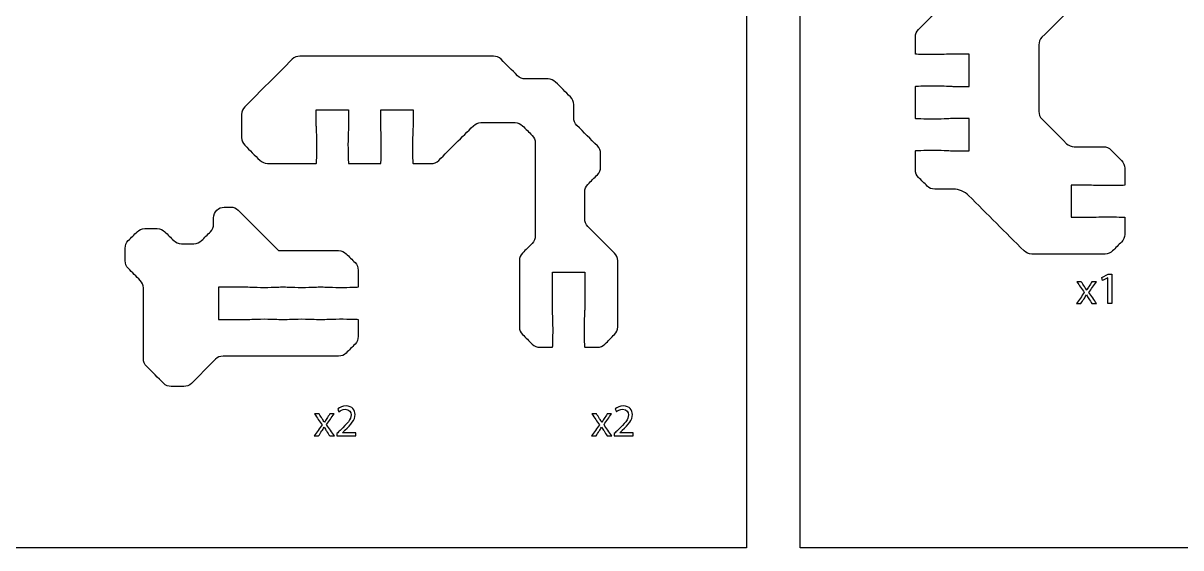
# Model space of a CAD drawing. Extents: x 0 to 430, y 150 to 450.
# Drawn here: x 107.8 to 215.7, y 340.8 to 389.7 of the extents above; entities that cross this region are included whole.
import ezdxf

# ---------------------------------------------------------------- set-up
doc = ezdxf.new("R2010")
doc.units = 0
doc.header["$MEASUREMENT"] = 0
doc.layers.add('DEFAULT', color=18, linetype='CONTINUOUS')

msp = doc.modelspace()

# ---------------------------------------------------------------- linework, layer by layer
at = {"layer": 'DEFAULT', "color": 116}
for points in [[(175.24, 340.79), (5, 340.79), (5, 445), (175.24, 445)], [(361.4, 340.79), (180.24, 340.79), (180.24, 445), (361.4, 445)]]:
    msp.add_lwpolyline(points, close=True, dxfattribs=at)
at = {"layer": 'DEFAULT', "color": 18}
msp.add_lwpolyline([(208.9, 365.94), (208.89, 365.94), (208.41, 365.68), (208.34, 365.96), (208.94, 366.29), (209.26, 366.29), (209.26, 363.54), (208.9, 363.54)], close=True, dxfattribs=at)
at = {"layer": 'DEFAULT', "color": 1}
for points, knots in [([(206.97, 421.18), (207.18, 421.18), (207.75, 421.14), (208.72, 421.14), (209.68, 421.14), (210.47, 421.16), (210.47, 421.18), (210.47, 421.71), (210.47, 422.24), (210.47, 422.77), (210.47, 423.04), (210.36, 423.29), (210.17, 423.48), (209.9, 423.75), (209.62, 424.03), (209.34, 424.31), (209.16, 424.49), (208.9, 424.6), (208.64, 424.6), (206.36, 424.6), (204.08, 424.6), (201.8, 424.6), (201.53, 424.6), (201.28, 424.49), (201.09, 424.31), (199.37, 422.59), (197.65, 420.87), (195.93, 419.15), (195.56, 418.77), (195.05, 418.56), (194.52, 418.56), (193.93, 418.56), (193.35, 418.56), (192.77, 418.56), (192.5, 418.56), (192.25, 418.46), (192.06, 418.27), (191.79, 418.01), (191.53, 417.74), (191.26, 417.48), (191.08, 417.29), (190.97, 417.04), (190.97, 416.77), (190.97, 416.17), (190.97, 415.58), (190.97, 414.98), (190.97, 414.95), (191.75, 414.93), (192.72, 414.93), (193.69, 414.93), (194.26, 414.98), (194.47, 414.98), (194.97, 414.98), (195.47, 414.98), (195.97, 414.98), (195.97, 413.98), (195.97, 412.98), (195.97, 411.98), (195.47, 411.98), (194.97, 411.98), (194.47, 411.98), (194.26, 411.98), (193.69, 412.03), (192.72, 412.03), (191.75, 412.03), (190.97, 412.01), (190.97, 411.98), (190.97, 410.98), (190.97, 409.98), (190.97, 408.98), (190.97, 408.95), (191.75, 408.93), (192.72, 408.93), (193.69, 408.93), (194.26, 408.98), (194.47, 408.98), (194.97, 408.98), (195.47, 408.98), (195.97, 408.98), (195.97, 407.98), (195.97, 406.98), (195.97, 405.98), (195.47, 405.98), (194.97, 405.98), (194.47, 405.98), (194.26, 405.98), (193.69, 406.03), (192.72, 406.03), (191.75, 406.03), (190.97, 406.01), (190.97, 405.98), (190.97, 405.45), (190.97, 404.92), (190.97, 404.39), (190.97, 404.13), (191.08, 403.87), (191.26, 403.68), (191.67, 403.28), (192.07, 402.88), (192.47, 402.48), (192.66, 402.29), (192.76, 402.04), (192.76, 401.77), (192.76, 398.18), (192.76, 394.58), (192.76, 390.99), (192.76, 390.72), (192.65, 390.47), (192.46, 390.28), (192.06, 389.88), (191.66, 389.48), (191.26, 389.08), (191.08, 388.89), (190.97, 388.64), (190.97, 388.37), (190.97, 387.84), (190.97, 387.31), (190.97, 386.79), (190.97, 386.76), (191.75, 386.74), (192.72, 386.74), (193.69, 386.74), (194.26, 386.79), (194.47, 386.79), (194.97, 386.79), (195.47, 386.79), (195.97, 386.79), (195.97, 385.79), (195.97, 384.78), (195.97, 383.78), (195.47, 383.78), (194.97, 383.78), (194.47, 383.78), (194.26, 383.78), (193.69, 383.83), (192.72, 383.83), (191.75, 383.83), (190.97, 383.81), (190.97, 383.78), (190.97, 382.78), (190.97, 381.78), (190.97, 380.78), (190.97, 380.75), (191.75, 380.73), (192.72, 380.73), (193.69, 380.73), (194.26, 380.78), (194.47, 380.78), (194.97, 380.78), (195.47, 380.78), (195.97, 380.78), (195.97, 379.78), (195.97, 378.78), (195.97, 377.78), (195.47, 377.78), (194.97, 377.78), (194.47, 377.78), (194.26, 377.78), (193.69, 377.83), (192.72, 377.83), (191.75, 377.83), (190.97, 377.81), (190.97, 377.78), (190.97, 377.19), (190.97, 376.59), (190.97, 376), (190.97, 375.73), (191.08, 375.48), (191.26, 375.29), (191.53, 375.02), (191.8, 374.76), (192.06, 374.49), (192.25, 374.31), (192.5, 374.2), (192.77, 374.2), (193.35, 374.2), (193.93, 374.2), (194.51, 374.2), (195.04, 374.2), (195.55, 373.99), (195.93, 373.61), (197.65, 371.89), (199.37, 370.17), (201.09, 368.45), (201.28, 368.27), (201.53, 368.16), (201.8, 368.16), (204.08, 368.16), (206.36, 368.16), (208.64, 368.16), (208.9, 368.16), (209.16, 368.27), (209.34, 368.45), (209.62, 368.73), (209.9, 369.01), (210.17, 369.28), (210.36, 369.47), (210.47, 369.72), (210.47, 369.99), (210.47, 370.52), (210.47, 371.05), (210.47, 371.58), (210.47, 371.6), (209.68, 371.62), (208.72, 371.62), (207.75, 371.62), (207.18, 371.58), (206.97, 371.58), (206.47, 371.58), (205.97, 371.58), (205.47, 371.58), (205.47, 372.58), (205.47, 373.58), (205.47, 374.58), (205.97, 374.58), (206.47, 374.58), (206.97, 374.58), (207.18, 374.58), (207.75, 374.53), (208.72, 374.53), (209.68, 374.53), (210.47, 374.55), (210.47, 374.58), (210.47, 375.11), (210.47, 375.64), (210.47, 376.16), (210.47, 376.43), (210.36, 376.68), (210.17, 376.87), (209.84, 377.2), (209.52, 377.53), (209.19, 377.86), (209, 378.05), (208.74, 378.15), (208.48, 378.15), (207.57, 378.15), (206.67, 378.15), (205.76, 378.15), (205.5, 378.15), (205.25, 378.26), (205.06, 378.44), (204.29, 379.21), (203.53, 379.97), (202.76, 380.74), (202.57, 380.92), (202.47, 381.18), (202.47, 381.44), (202.47, 383.51), (202.47, 385.57), (202.47, 387.64), (202.47, 387.9), (202.57, 388.16), (202.76, 388.35), (203.58, 389.16), (204.4, 389.98), (205.21, 390.8), (205.4, 390.99), (205.51, 391.24), (205.51, 391.51), (205.51, 394.76), (205.51, 398), (205.51, 401.25), (205.51, 401.52), (205.4, 401.77), (205.21, 401.96), (204.4, 402.78), (203.58, 403.6), (202.76, 404.41), (202.57, 404.6), (202.47, 404.86), (202.47, 405.12), (202.47, 407.18), (202.47, 409.25), (202.47, 411.31), (202.47, 411.58), (202.57, 411.83), (202.76, 412.02), (203.53, 412.78), (204.29, 413.55), (205.06, 414.32), (205.25, 414.5), (205.5, 414.61), (205.77, 414.61), (206.67, 414.61), (207.57, 414.61), (208.48, 414.61), (208.74, 414.61), (209, 414.71), (209.19, 414.9), (209.52, 415.23), (209.84, 415.56), (210.17, 415.89), (210.36, 416.08), (210.47, 416.33), (210.47, 416.6), (210.47, 417.13), (210.47, 417.65), (210.47, 418.18), (210.47, 418.21), (209.68, 418.23), (208.72, 418.23), (207.75, 418.23), (207.18, 418.18), (206.97, 418.18), (206.47, 418.18), (205.97, 418.18), (205.47, 418.18), (205.47, 419.18), (205.47, 420.18), (205.47, 421.18), (205.97, 421.18), (206.47, 421.18), (206.97, 421.18)], [12.76, 12.76, 12.76, 12.76, 13.76, 13.76, 13.76, 14.76, 14.76, 14.76, 19.256, 19.256, 19.256, 20.256, 20.256, 20.256, 23.577988, 23.577988, 23.577988, 24.577988, 24.577988, 24.577988, 43.959988, 43.959988, 43.959988, 44.959988, 44.959988, 44.959988, 65.642862, 65.642862, 65.642862, 66.642862, 66.642862, 66.642862, 71.611862, 71.611862, 71.611862, 72.611862, 72.611862, 72.611862, 75.793135, 75.793135, 75.793135, 76.793135, 76.793135, 76.793135, 81.866135, 81.866135, 81.866135, 82.866135, 82.866135, 82.866135, 83.866135, 83.866135, 83.866135, 88.116135, 88.116135, 88.116135, 96.626135, 96.626135, 96.626135, 100.876135, 100.876135, 100.876135, 101.876135, 101.876135, 101.876135, 102.876135, 102.876135, 102.876135, 111.376135, 111.376135, 111.376135, 112.376135, 112.376135, 112.376135, 113.376135, 113.376135, 113.376135, 117.626135, 117.626135, 117.626135, 126.136135, 126.136135, 126.136135, 130.386135, 130.386135, 130.386135, 131.386135, 131.386135, 131.386135, 132.386135, 132.386135, 132.386135, 136.882135, 136.882135, 136.882135, 137.882135, 137.882135, 137.882135, 142.703189, 142.703189, 142.703189, 143.703189, 143.703189, 143.703189, 174.285191, 174.285191, 174.285191, 175.285191, 175.285191, 175.285191, 180.09281, 180.09281, 180.09281, 181.09281, 181.09281, 181.09281, 185.58881, 185.58881, 185.58881, 186.58881, 186.58881, 186.58881, 187.58881, 187.58881, 187.58881, 191.83881, 191.83881, 191.83881, 200.34881, 200.34881, 200.34881, 204.59881, 204.59881, 204.59881, 205.59881, 205.59881, 205.59881, 206.59881, 206.59881, 206.59881, 215.10881, 215.10881, 215.10881, 216.10881, 216.10881, 216.10881, 217.10881, 217.10881, 217.10881, 221.35881, 221.35881, 221.35881, 229.86881, 229.86881, 229.86881, 234.11881, 234.11881, 234.11881, 235.11881, 235.11881, 235.11881, 236.11881, 236.11881, 236.11881, 241.17181, 241.17181, 241.17181, 242.17181, 242.17181, 242.17181, 245.366518, 245.366518, 245.366518, 246.366518, 246.366518, 246.366518, 251.315518, 251.315518, 251.315518, 252.315518, 252.315518, 252.315518, 273.013242, 273.013242, 273.013242, 274.013242, 274.013242, 274.013242, 293.395242, 293.395242, 293.395242, 294.395242, 294.395242, 294.395242, 297.717229, 297.717229, 297.717229, 298.717229, 298.717229, 298.717229, 303.213229, 303.213229, 303.213229, 304.213229, 304.213229, 304.213229, 305.213229, 305.213229, 305.213229, 309.463229, 309.463229, 309.463229, 317.972229, 317.972229, 317.972229, 322.222229, 322.222229, 322.222229, 323.222229, 323.222229, 323.222229, 324.222229, 324.222229, 324.222229, 328.718229, 328.718229, 328.718229, 329.718229, 329.718229, 329.718229, 333.676613, 333.676613, 333.676613, 334.676613, 334.676613, 334.676613, 342.369613, 342.369613, 342.369613, 343.369613, 343.369613, 343.369613, 352.568367, 352.568367, 352.568367, 353.568367, 353.568367, 353.568367, 371.127367, 371.127367, 371.127367, 372.127367, 372.127367, 372.127367, 381.964638, 381.964638, 381.964638, 382.964638, 382.964638, 382.964638, 410.588638, 410.588638, 410.588638, 411.588638, 411.588638, 411.588638, 421.425909, 421.425909, 421.425909, 422.425909, 422.425909, 422.425909, 439.975909, 439.975909, 439.975909, 440.975909, 440.975909, 440.975909, 450.182439, 450.182439, 450.182439, 451.182439, 451.182439, 451.182439, 458.874439, 458.874439, 458.874439, 459.874439, 459.874439, 459.874439, 463.83353, 463.83353, 463.83353, 464.83353, 464.83353, 464.83353, 469.32953, 469.32953, 469.32953, 470.32953, 470.32953, 470.32953, 471.32953, 471.32953, 471.32953, 475.57953, 475.57953, 475.57953, 484.08953, 484.08953, 484.08953, 488.33953, 488.33953, 488.33953, 488.33953]), ([(163.24, 367.54), (163.24, 365.49), (163.24, 363.43), (163.24, 361.37), (163.24, 361.11), (163.13, 360.85), (162.94, 360.67), (162.64, 360.37), (162.35, 360.07), (162.05, 359.77), (161.86, 359.58), (161.6, 359.47), (161.34, 359.47), (160.95, 359.47), (160.55, 359.47), (160.16, 359.47), (160.13, 359.47), (160.11, 360.26), (160.11, 361.22), (160.11, 362.19), (160.16, 362.76), (160.16, 362.97), (160.16, 364.14), (160.16, 365.31), (160.16, 366.48), (159.16, 366.48), (158.16, 366.48), (157.16, 366.48), (157.16, 365.31), (157.16, 364.14), (157.16, 362.97), (157.16, 362.76), (157.21, 362.19), (157.21, 361.22), (157.21, 360.26), (157.19, 359.47), (157.16, 359.47), (156.76, 359.47), (156.37, 359.47), (155.98, 359.47), (155.71, 359.47), (155.46, 359.58), (155.27, 359.77), (154.97, 360.07), (154.67, 360.37), (154.37, 360.67), (154.19, 360.85), (154.08, 361.11), (154.08, 361.37), (154.08, 363.43), (154.08, 365.49), (154.08, 367.54), (154.08, 367.81), (154.19, 368.06), (154.37, 368.25), (154.67, 368.55), (154.97, 368.85), (155.27, 369.14), (155.46, 369.33), (155.56, 369.59), (155.56, 369.85), (155.56, 372.74), (155.56, 375.62), (155.56, 378.51), (155.56, 378.77), (155.45, 379.02), (155.27, 379.21), (154.97, 379.51), (154.67, 379.81), (154.37, 380.11), (154.19, 380.29), (153.93, 380.4), (153.67, 380.4), (152.61, 380.4), (151.55, 380.4), (150.49, 380.4), (150.23, 380.4), (149.98, 380.29), (149.79, 380.11), (148.71, 379.03), (147.63, 377.96), (146.56, 376.88), (146.37, 376.69), (146.11, 376.59), (145.85, 376.59), (145.29, 376.59), (144.73, 376.59), (144.17, 376.59), (144.14, 376.59), (144.12, 377.37), (144.12, 378.34), (144.12, 379.3), (144.17, 379.87), (144.17, 380.09), (144.17, 380.59), (144.17, 381.09), (144.17, 381.59), (143.17, 381.59), (142.17, 381.59), (141.17, 381.59), (141.17, 381.09), (141.17, 380.59), (141.17, 380.09), (141.17, 379.87), (141.21, 379.3), (141.21, 378.34), (141.21, 377.37), (141.19, 376.59), (141.17, 376.59), (140.16, 376.59), (139.16, 376.59), (138.16, 376.6), (138.14, 376.6), (138.11, 377.38), (138.11, 378.35), (138.11, 379.31), (138.16, 379.89), (138.16, 380.1), (138.16, 380.6), (138.16, 381.1), (138.16, 381.6), (137.16, 381.6), (136.16, 381.6), (135.16, 381.6), (135.16, 381.1), (135.16, 380.6), (135.16, 380.1), (135.16, 379.89), (135.21, 379.31), (135.21, 378.35), (135.21, 377.38), (135.19, 376.6), (135.16, 376.6), (133.64, 376.6), (132.12, 376.6), (130.6, 376.6), (130.34, 376.6), (130.09, 376.7), (129.9, 376.89), (129.43, 377.36), (128.96, 377.82), (128.5, 378.29), (128.31, 378.48), (128.2, 378.73), (128.2, 379), (128.2, 379.72), (128.2, 380.45), (128.2, 381.17), (128.2, 381.44), (128.31, 381.69), (128.5, 381.88), (129.97, 383.35), (131.45, 384.83), (132.92, 386.3), (133.11, 386.49), (133.36, 386.59), (133.63, 386.59), (139.64, 386.59), (145.65, 386.59), (151.67, 386.59), (151.93, 386.59), (152.19, 386.49), (152.37, 386.3), (152.88, 385.79), (153.39, 385.28), (153.9, 384.77), (154.09, 384.58), (154.35, 384.47), (154.61, 384.47), (155.32, 384.47), (156.03, 384.47), (156.75, 384.47), (157.01, 384.47), (157.27, 384.37), (157.45, 384.18), (157.92, 383.72), (158.38, 383.25), (158.84, 382.79), (159.03, 382.6), (159.14, 382.35), (159.14, 382.08), (159.14, 381.67), (159.14, 381.26), (159.14, 380.85), (159.14, 380.58), (159.24, 380.33), (159.43, 380.14), (160.07, 379.5), (160.71, 378.87), (161.34, 378.23), (161.53, 378.04), (161.64, 377.79), (161.64, 377.52), (161.64, 377.1), (161.64, 376.68), (161.64, 376.25), (161.64, 375.99), (161.53, 375.73), (161.34, 375.55), (161.05, 375.25), (160.75, 374.95), (160.45, 374.65), (160.26, 374.46), (160.16, 374.21), (160.16, 373.94), (160.16, 373.11), (160.16, 372.28), (160.16, 371.45), (160.16, 371.18), (160.26, 370.93), (160.45, 370.74), (161.28, 369.91), (162.11, 369.08), (162.94, 368.25), (163.13, 368.06), (163.24, 367.81), (163.24, 367.54)], [1, 1, 1, 1, 18.493, 18.493, 18.493, 19.493, 19.493, 19.493, 23.090762, 23.090762, 23.090762, 24.090762, 24.090762, 24.090762, 27.434762, 27.434762, 27.434762, 28.434762, 28.434762, 28.434762, 29.434762, 29.434762, 29.434762, 39.364762, 39.364762, 39.364762, 47.874762, 47.874762, 47.874762, 57.804762, 57.804762, 57.804762, 58.804762, 58.804762, 58.804762, 59.804762, 59.804762, 59.804762, 63.148762, 63.148762, 63.148762, 64.148762, 64.148762, 64.148762, 67.746524, 67.746524, 67.746524, 68.746524, 68.746524, 68.746524, 86.235524, 86.235524, 86.235524, 87.235524, 87.235524, 87.235524, 90.826212, 90.826212, 90.826212, 91.826212, 91.826212, 91.826212, 116.355214, 116.355214, 116.355214, 117.355214, 117.355214, 117.355214, 120.939542, 120.939542, 120.939542, 121.939542, 121.939542, 121.939542, 130.929542, 130.929542, 130.929542, 131.929542, 131.929542, 131.929542, 144.878082, 144.878082, 144.878082, 145.878082, 145.878082, 145.878082, 150.645082, 150.645082, 150.645082, 151.645082, 151.645082, 151.645082, 152.645082, 152.645082, 152.645082, 156.895082, 156.895082, 156.895082, 165.405082, 165.405082, 165.405082, 169.655082, 169.655082, 169.655082, 170.655082, 170.655082, 170.655082, 171.655082, 171.655082, 171.655082, 180.165135, 180.165135, 180.165135, 181.165135, 181.165135, 181.165135, 182.165135, 182.165135, 182.165135, 186.415135, 186.415135, 186.415135, 194.925135, 194.925135, 194.925135, 199.175135, 199.175135, 199.175135, 200.175135, 200.175135, 200.175135, 201.175135, 201.175135, 201.175135, 214.091135, 214.091135, 214.091135, 215.091135, 215.091135, 215.091135, 220.704856, 220.704856, 220.704856, 221.704856, 221.704856, 221.704856, 227.866856, 227.866856, 227.866856, 228.866856, 228.866856, 228.866856, 246.601094, 246.601094, 246.601094, 247.601094, 247.601094, 247.601094, 298.732094, 298.732094, 298.732094, 299.732094, 299.732094, 299.732094, 305.873318, 305.873318, 305.873318, 306.873318, 306.873318, 306.873318, 312.922318, 312.922318, 312.922318, 313.922318, 313.922318, 313.922318, 319.500686, 319.500686, 319.500686, 320.500686, 320.500686, 320.500686, 323.994686, 323.994686, 323.994686, 324.994686, 324.994686, 324.994686, 332.673158, 332.673158, 332.673158, 333.673158, 333.673158, 333.673158, 337.264158, 337.264158, 337.264158, 338.264158, 338.264158, 338.264158, 341.855554, 341.855554, 341.855554, 342.855554, 342.855554, 342.855554, 349.926554, 349.926554, 349.926554, 350.926554, 350.926554, 350.926554, 360.91656, 360.91656, 360.91656, 361.91656, 361.91656, 361.91656, 361.91656]), ([(127.17, 372.53), (126.98, 372.53), (126.78, 372.53), (126.59, 372.53), (126.04, 372.53), (125.59, 372.09), (125.59, 371.53), (125.59, 371.34), (125.59, 371.14), (125.59, 370.95), (125.59, 370.68), (125.48, 370.43), (125.3, 370.24), (125.02, 369.96), (124.74, 369.69), (124.47, 369.41), (124.28, 369.22), (124.02, 369.12), (123.76, 369.12), (123.37, 369.12), (122.98, 369.12), (122.59, 369.12), (122.32, 369.12), (122.07, 369.22), (121.88, 369.41), (121.6, 369.69), (121.33, 369.96), (121.05, 370.24), (120.86, 370.43), (120.61, 370.53), (120.34, 370.53), (119.95, 370.53), (119.56, 370.53), (119.17, 370.53), (118.91, 370.53), (118.65, 370.43), (118.47, 370.24), (118.19, 369.96), (117.92, 369.69), (117.64, 369.41), (117.45, 369.22), (117.35, 368.97), (117.35, 368.71), (117.35, 368.31), (117.35, 367.92), (117.35, 367.53), (117.35, 367.27), (117.45, 367.01), (117.64, 366.83), (118.01, 366.45), (118.39, 366.08), (118.76, 365.7), (118.95, 365.52), (119.05, 365.26), (119.05, 365), (119.05, 362.8), (119.05, 360.6), (119.05, 358.41), (119.05, 358.14), (119.16, 357.89), (119.35, 357.7), (119.88, 357.17), (120.41, 356.64), (120.94, 356.11), (121.12, 355.93), (121.38, 355.82), (121.64, 355.82), (122.03, 355.82), (122.42, 355.82), (122.81, 355.82), (123.08, 355.82), (123.33, 355.93), (123.52, 356.11), (124.27, 356.86), (125.02, 357.61), (125.76, 358.36), (125.95, 358.54), (126.21, 358.65), (126.47, 358.65), (130.06, 358.65), (133.65, 358.65), (137.23, 358.65), (137.5, 358.65), (137.75, 358.75), (137.94, 358.94), (138.22, 359.22), (138.49, 359.49), (138.77, 359.77), (138.96, 359.96), (139.06, 360.21), (139.06, 360.48), (139.06, 361.01), (139.06, 361.54), (139.06, 362.06), (139.06, 362.09), (138.28, 362.11), (137.31, 362.11), (136.34, 362.11), (135.77, 362.06), (135.56, 362.06), (135.35, 362.06), (134.78, 362.11), (133.81, 362.11), (132.85, 362.11), (132.27, 362.06), (132.06, 362.06), (131.85, 362.06), (131.28, 362.11), (130.31, 362.11), (129.35, 362.11), (128.77, 362.06), (128.56, 362.06), (127.73, 362.06), (126.89, 362.06), (126.06, 362.06), (126.06, 363.06), (126.06, 364.07), (126.06, 365.07), (126.89, 365.07), (127.73, 365.07), (128.56, 365.07), (128.77, 365.07), (129.35, 365.02), (130.31, 365.02), (131.28, 365.02), (131.85, 365.07), (132.06, 365.07), (132.27, 365.07), (132.85, 365.02), (133.81, 365.02), (134.78, 365.02), (135.35, 365.07), (135.56, 365.07), (135.77, 365.07), (136.34, 365.02), (137.31, 365.02), (138.28, 365.02), (139.06, 365.04), (139.06, 365.07), (139.06, 365.59), (139.06, 366.12), (139.06, 366.65), (139.06, 366.92), (138.96, 367.17), (138.77, 367.36), (138.49, 367.63), (138.22, 367.91), (137.94, 368.19), (137.75, 368.37), (137.5, 368.48), (137.23, 368.48), (135.37, 368.48), (133.51, 368.48), (131.65, 368.48), (130.39, 369.73), (129.14, 370.99), (127.88, 372.24), (127.69, 372.43), (127.44, 372.53), (127.17, 372.53)], [1, 1, 1, 1, 2.662, 2.662, 2.662, 3.662, 3.662, 3.662, 5.323, 5.323, 5.323, 6.323, 6.323, 6.323, 9.645695, 9.645695, 9.645695, 10.645695, 10.645695, 10.645695, 13.968695, 13.968695, 13.968695, 14.968695, 14.968695, 14.968695, 18.29139, 18.29139, 18.29139, 19.29139, 19.29139, 19.29139, 22.61039, 22.61039, 22.61039, 23.61039, 23.61039, 23.61039, 26.926015, 26.926015, 26.926015, 27.926015, 27.926015, 27.926015, 31.250015, 31.250015, 31.250015, 32.250015, 32.250015, 32.250015, 36.746507, 36.746507, 36.746507, 37.746507, 37.746507, 37.746507, 56.428507, 56.428507, 56.428507, 57.428507, 57.428507, 57.428507, 63.791761, 63.791761, 63.791761, 64.791761, 64.791761, 64.791761, 68.112761, 68.112761, 68.112761, 69.112761, 69.112761, 69.112761, 78.106452, 78.106452, 78.106452, 79.106452, 79.106452, 79.106452, 109.607452, 109.607452, 109.607452, 110.607452, 110.607452, 110.607452, 113.930147, 113.930147, 113.930147, 114.930147, 114.930147, 114.930147, 119.426147, 119.426147, 119.426147, 120.426147, 120.426147, 120.426147, 121.426147, 121.426147, 121.426147, 122.426147, 122.426147, 122.426147, 123.426147, 123.426147, 123.426147, 124.426147, 124.426147, 124.426147, 125.426147, 125.426147, 125.426147, 132.526147, 132.526147, 132.526147, 141.036147, 141.036147, 141.036147, 148.136147, 148.136147, 148.136147, 149.136147, 149.136147, 149.136147, 150.136147, 150.136147, 150.136147, 151.136147, 151.136147, 151.136147, 152.136147, 152.136147, 152.136147, 153.136147, 153.136147, 153.136147, 154.136147, 154.136147, 154.136147, 158.630147, 158.630147, 158.630147, 159.630147, 159.630147, 159.630147, 162.945775, 162.945775, 162.945775, 163.945775, 163.945775, 163.945775, 179.793775, 179.793775, 179.793775, 194.876363, 194.876363, 194.876363, 195.876363, 195.876363, 195.876363, 195.876363])]:
    msp.add_open_spline(points, degree=3, knots=knots, dxfattribs=at)
at = {"layer": 'DEFAULT', "color": 18}
for points, knots in [([(206.42, 365.58), (206.52, 365.44), (206.62, 365.29), (206.71, 365.14), (206.79, 365.03), (206.85, 364.92), (206.92, 364.81), (206.92, 364.81), (206.93, 364.81), (206.93, 364.81), (207, 364.93), (207.07, 365.04), (207.14, 365.15), (207.23, 365.29), (207.33, 365.44), (207.42, 365.58), (207.56, 365.58), (207.69, 365.58), (207.83, 365.58), (207.59, 365.25), (207.36, 364.92), (207.13, 364.59), (207.37, 364.24), (207.61, 363.89), (207.85, 363.54), (207.71, 363.54), (207.56, 363.54), (207.42, 363.54), (207.32, 363.69), (207.22, 363.84), (207.12, 364), (207.04, 364.12), (206.98, 364.23), (206.9, 364.35), (206.83, 364.23), (206.76, 364.12), (206.68, 364), (206.58, 363.84), (206.48, 363.69), (206.38, 363.54), (206.25, 363.54), (206.11, 363.54), (205.97, 363.54), (206.22, 363.88), (206.46, 364.23), (206.7, 364.58), (206.47, 364.92), (206.24, 365.25), (206.01, 365.58), (206.14, 365.58), (206.28, 365.58), (206.42, 365.58)], [1.175, 1.175, 1.175, 1.175, 2.671308, 2.671308, 2.671308, 3.671308, 3.671308, 3.671308, 3.707308, 3.707308, 3.707308, 4.707308, 4.707308, 4.707308, 6.187538, 6.187538, 6.187538, 7.325538, 7.325538, 7.325538, 10.75863, 10.75863, 10.75863, 14.385133, 14.385133, 14.385133, 15.584133, 15.584133, 15.584133, 17.14431, 17.14431, 17.14431, 18.16731, 18.16731, 18.16731, 19.16731, 19.16731, 19.16731, 20.719886, 20.719886, 20.719886, 21.883886, 21.883886, 21.883886, 25.494335, 25.494335, 25.494335, 28.950641, 28.950641, 28.950641, 30.125641, 30.125641, 30.125641, 30.125641]), ([(137.08, 351.22), (137.08, 351.29), (137.08, 351.37), (137.08, 351.44), (137.18, 351.54), (137.27, 351.63), (137.37, 351.73), (138.07, 352.4), (138.39, 352.75), (138.4, 353.17), (138.4, 353.44), (138.26, 353.7), (137.85, 353.7), (137.6, 353.7), (137.39, 353.58), (137.27, 353.47), (137.23, 353.56), (137.19, 353.65), (137.15, 353.73), (137.34, 353.89), (137.61, 354.01), (137.93, 354.01), (138.52, 354.01), (138.77, 353.61), (138.77, 353.21), (138.77, 352.7), (138.4, 352.29), (137.82, 351.74), (137.75, 351.67), (137.67, 351.6), (137.6, 351.52), (138.01, 351.52), (138.42, 351.52), (138.84, 351.52), (138.84, 351.42), (138.84, 351.32), (138.84, 351.22), (138.25, 351.22), (137.67, 351.22), (137.08, 351.22)], [4.977, 4.977, 4.977, 4.977, 5.624, 5.624, 5.624, 6.777406, 6.777406, 6.777406, 7.777406, 7.777406, 7.777406, 8.777406, 8.777406, 8.777406, 9.777406, 9.777406, 9.777406, 10.592847, 10.592847, 10.592847, 11.592847, 11.592847, 11.592847, 12.592847, 12.592847, 12.592847, 13.592847, 13.592847, 13.592847, 14.466054, 14.466054, 14.466054, 17.968054, 17.968054, 17.968054, 18.843054, 18.843054, 18.843054, 23.820054, 23.820054, 23.820054, 23.820054]), ([(162.92, 351.22), (162.92, 351.29), (162.92, 351.37), (162.92, 351.44), (163.02, 351.54), (163.12, 351.63), (163.22, 351.73), (163.92, 352.4), (164.24, 352.75), (164.24, 353.17), (164.24, 353.44), (164.1, 353.7), (163.69, 353.7), (163.44, 353.7), (163.24, 353.58), (163.11, 353.47), (163.07, 353.56), (163.03, 353.65), (162.99, 353.73), (163.18, 353.89), (163.45, 354.01), (163.77, 354.01), (164.36, 354.01), (164.61, 353.61), (164.61, 353.21), (164.61, 352.7), (164.24, 352.29), (163.66, 351.74), (163.59, 351.67), (163.52, 351.6), (163.44, 351.52), (163.86, 351.52), (164.27, 351.52), (164.68, 351.52), (164.68, 351.42), (164.68, 351.32), (164.68, 351.22), (164.09, 351.22), (163.51, 351.22), (162.92, 351.22)], [4.977, 4.977, 4.977, 4.977, 5.624, 5.624, 5.624, 6.777406, 6.777406, 6.777406, 7.777406, 7.777406, 7.777406, 8.777406, 8.777406, 8.777406, 9.777406, 9.777406, 9.777406, 10.592847, 10.592847, 10.592847, 11.592847, 11.592847, 11.592847, 12.592847, 12.592847, 12.592847, 13.592847, 13.592847, 13.592847, 14.466054, 14.466054, 14.466054, 17.968054, 17.968054, 17.968054, 18.843054, 18.843054, 18.843054, 23.820054, 23.820054, 23.820054, 23.820054]), ([(135.41, 353.26), (135.51, 353.12), (135.61, 352.97), (135.7, 352.82), (135.78, 352.71), (135.84, 352.6), (135.91, 352.49), (135.92, 352.49), (135.92, 352.49), (135.92, 352.49), (135.99, 352.61), (136.06, 352.72), (136.13, 352.83), (136.22, 352.97), (136.32, 353.12), (136.41, 353.26), (136.55, 353.26), (136.68, 353.26), (136.82, 353.26), (136.58, 352.93), (136.35, 352.6), (136.12, 352.27), (136.36, 351.92), (136.6, 351.57), (136.84, 351.22), (136.7, 351.22), (136.56, 351.22), (136.41, 351.22), (136.31, 351.37), (136.21, 351.52), (136.11, 351.68), (136.03, 351.79), (135.97, 351.91), (135.89, 352.03), (135.82, 351.91), (135.75, 351.8), (135.67, 351.68), (135.57, 351.52), (135.47, 351.37), (135.37, 351.22), (135.24, 351.22), (135.1, 351.22), (134.96, 351.22), (135.21, 351.56), (135.45, 351.91), (135.69, 352.26), (135.46, 352.59), (135.23, 352.93), (135, 353.26), (135.14, 353.26), (135.27, 353.26), (135.41, 353.26)], [0, 0, 0, 0, 1.496308, 1.496308, 1.496308, 2.496308, 2.496308, 2.496308, 2.532308, 2.532308, 2.532308, 3.532308, 3.532308, 3.532308, 5.012538, 5.012538, 5.012538, 6.151538, 6.151538, 6.151538, 9.585206, 9.585206, 9.585206, 13.211709, 13.211709, 13.211709, 14.410709, 14.410709, 14.410709, 15.970886, 15.970886, 15.970886, 16.993886, 16.993886, 16.993886, 17.993886, 17.993886, 17.993886, 19.547003, 19.547003, 19.547003, 20.712003, 20.712003, 20.712003, 24.323022, 24.323022, 24.323022, 27.779329, 27.779329, 27.779329, 28.954329, 28.954329, 28.954329, 28.954329]), ([(161.26, 353.26), (161.35, 353.12), (161.45, 352.97), (161.55, 352.82), (161.62, 352.71), (161.69, 352.6), (161.75, 352.49), (161.76, 352.49), (161.76, 352.49), (161.77, 352.49), (161.83, 352.61), (161.9, 352.72), (161.97, 352.83), (162.07, 352.97), (162.16, 353.12), (162.26, 353.26), (162.39, 353.26), (162.53, 353.26), (162.66, 353.26), (162.43, 352.93), (162.19, 352.6), (161.96, 352.27), (162.2, 351.92), (162.44, 351.57), (162.68, 351.22), (162.54, 351.22), (162.4, 351.22), (162.26, 351.22), (162.16, 351.37), (162.06, 351.52), (161.96, 351.68), (161.88, 351.79), (161.81, 351.91), (161.73, 352.03), (161.66, 351.91), (161.59, 351.8), (161.51, 351.68), (161.41, 351.52), (161.32, 351.37), (161.22, 351.22), (161.08, 351.22), (160.94, 351.22), (160.81, 351.22), (161.05, 351.56), (161.29, 351.91), (161.53, 352.26), (161.3, 352.59), (161.07, 352.93), (160.84, 353.26), (160.98, 353.26), (161.12, 353.26), (161.26, 353.26)], [0, 0, 0, 0, 1.496308, 1.496308, 1.496308, 2.496308, 2.496308, 2.496308, 2.532308, 2.532308, 2.532308, 3.532308, 3.532308, 3.532308, 5.012538, 5.012538, 5.012538, 6.150538, 6.150538, 6.150538, 9.58363, 9.58363, 9.58363, 13.210133, 13.210133, 13.210133, 14.409133, 14.409133, 14.409133, 15.96931, 15.96931, 15.96931, 16.99231, 16.99231, 16.99231, 17.99231, 17.99231, 17.99231, 19.545426, 19.545426, 19.545426, 20.709426, 20.709426, 20.709426, 24.320446, 24.320446, 24.320446, 27.776752, 27.776752, 27.776752, 28.951752, 28.951752, 28.951752, 28.951752])]:
    msp.add_open_spline(points, degree=3, knots=knots, dxfattribs=at)

doc.saveas('drawing.dxf')
